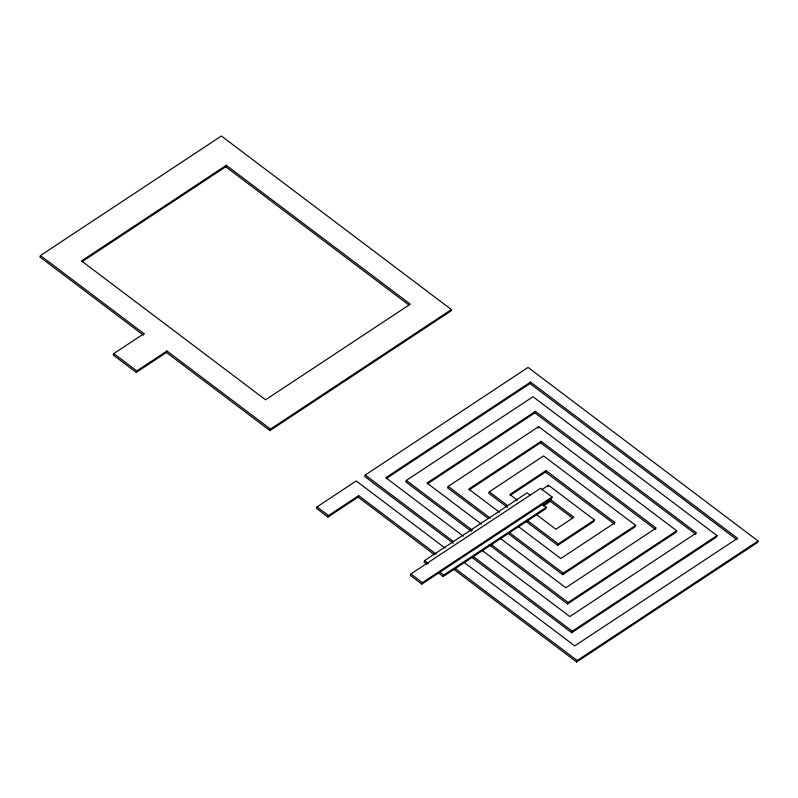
<?xml version="1.0" encoding="UTF-8"?>
<svg xmlns="http://www.w3.org/2000/svg" width="798" height="798" viewBox="0 0 798 798"><rect width="100%" height="100%" fill="white"/><g stroke="black" fill="none" stroke-linecap="round" stroke-linejoin="round"><path stroke-width="1.2" d="M40.459 255.54L39.9 256.996L143.411 335.11L143.969 333.644L40.459 255.54L221.365 135.999L451.399 309.574L450.84 311.04L269.933 430.571L166.413 352.467L136.268 372.387L113.266 355.03L113.815 353.564L143.969 333.644M136.268 372.387L136.817 370.92L166.972 351L270.482 429.105L451.399 309.574M82.024 261.724L225.724 166.772L226.273 165.316L410.302 304.168L265.574 399.798L81.546 260.936L226.273 165.316M166.413 352.467L166.972 351M269.933 430.571L270.482 429.105M445.154 548.096L356.207 480.985L317.006 506.89L316.457 508.346L327.958 517.024L358.103 497.104L358.661 495.638L436.107 554.081M327.958 517.024L328.507 515.568L358.661 495.638M453.464 569.054L576.635 662.001L757.541 542.46L758.1 541.004L528.067 367.429L365.255 475.01L364.696 476.476L453.284 543.318M472.187 557.583L571.727 632.684L716.454 537.064L717.003 535.598L532.984 396.736L406.342 480.416L405.793 481.872L471.299 531.308M410.9 573.962L410.342 575.428L421.843 584.106L551.498 498.441L552.056 496.974L540.555 488.296L410.9 573.962L422.401 582.64L552.056 496.974M489.164 544.785L567.577 603.956L676.125 532.236L676.684 530.77L538.66 426.631L448.207 486.401L447.648 487.857L488.306 518.53M529.992 495.019L527.119 492.845L424.606 560.585L424.047 562.051L426.92 564.216M421.843 584.106L422.401 582.64M438.421 572.894L443.219 576.515L443.768 575.049L546.281 507.309L542.45 504.416M386.282 478.491L529.972 383.549L530.53 382.082L737.552 538.301L574.74 645.881L464.316 562.56M508.136 533.493L562.67 574.64L635.028 526.83L635.587 525.363L543.578 455.937L489.304 491.797L488.745 493.264L507.478 507.398M427.489 483.817L534.879 412.855L535.438 411.399L696.455 532.894L569.822 616.565L482.411 550.61M538.101 428.097L538.66 426.631M469.234 489.882L540.565 442.75L541.114 441.284L656.136 528.067L565.792 587.757L500.615 538.58M510.321 495.279L545.473 472.057L546.032 470.591L615.039 522.67L560.765 558.53L518.59 526.7M547.927 486.71L548.485 485.254L594.49 519.967L593.931 521.423L557.752 545.333L526.211 521.533M546.281 507.309L545.732 508.775L443.219 576.515M543.348 506.022L550.391 501.363L550.939 499.907L573.942 517.264L555.857 529.214L536.685 514.75M557.752 545.333L558.311 543.867L594.49 519.967M562.67 574.64L563.218 573.183L635.587 525.363M567.577 603.956L568.136 602.49L676.684 530.77M571.727 632.684L572.276 631.228L717.003 535.598M576.635 662.001L577.193 660.535L758.1 541.004M530.53 382.082L385.803 477.713L463.239 536.146M535.438 411.399L427.01 483.039L481.453 524.116M541.114 441.284L468.755 489.094L499.428 512.236M546.032 470.591L509.852 494.501L517.513 500.286M541.453 489.902L548.485 485.254M542.899 505.214L550.939 499.907M529.972 383.549L736.993 539.757M225.724 166.772L408.746 304.886M534.879 412.855L695.906 534.361M540.565 442.75L655.577 529.533M545.473 472.057L614.48 524.126M550.391 501.363L572.425 518.002M489.304 491.797L507.508 505.543M527.638 520.725L558.311 543.867M448.207 486.401L490.381 518.221M509.553 532.685L563.218 573.183M406.342 480.416L472.286 530.171M491.458 544.635L568.136 602.49M365.255 475.01L453.204 541.383M473.364 556.585L572.276 631.228M455.279 568.545L577.193 660.535M358.103 497.104L434.591 554.819M424.606 560.585L428.436 563.478M439.937 572.156L443.768 575.049M113.815 353.564L136.817 370.92M317.006 506.89L328.507 515.568"/></g></svg>
